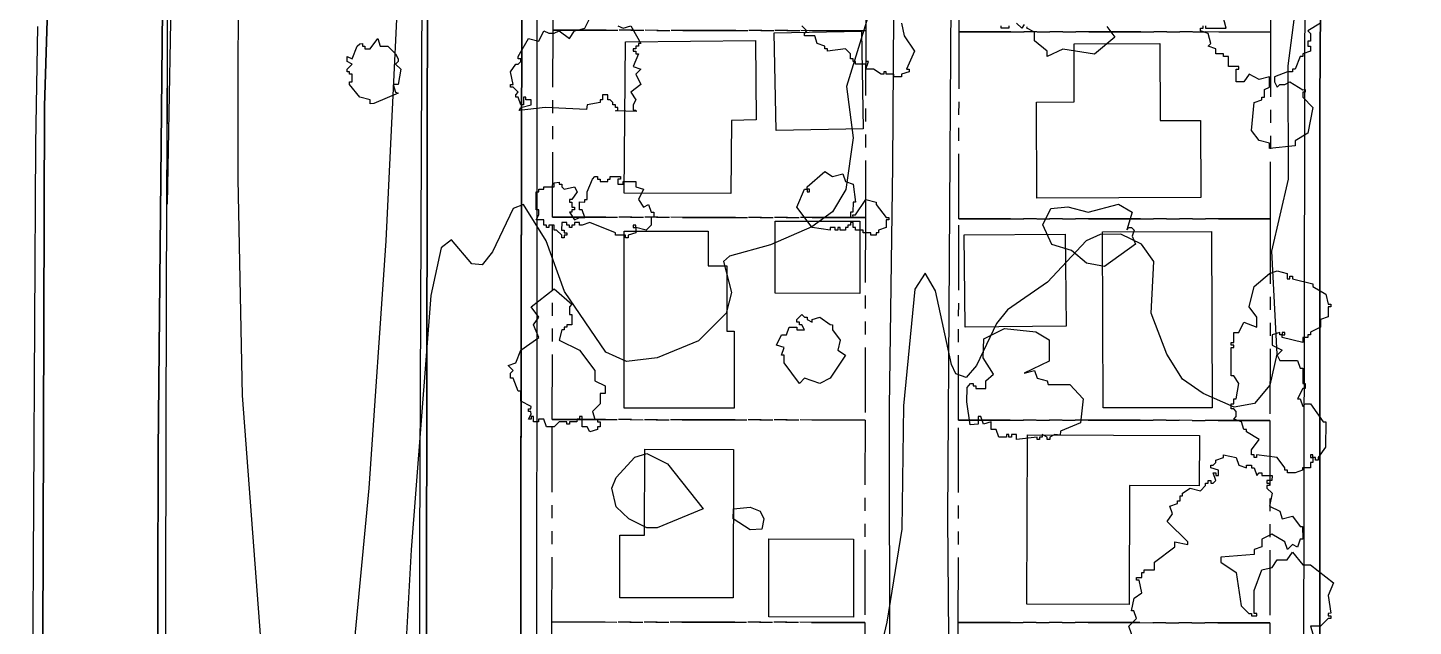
# Model space of a CAD drawing. Header units: metres. Extents: x -550 to 550, y -500 to 950.
# Drawn here: x 142.6 to 278.2, y 6 to 64.5 of the extents above; entities that cross this region are included whole.
import ezdxf

# ---------------------------------------------------------------- set-up
doc = ezdxf.new("R2010")
doc.units = ezdxf.units.M
doc.header["$LTSCALE"] = 2
doc.linetypes.add('PHANTOM', pattern=[6.35, 3.175, -0.635, 0.635, -0.635, 0.635, -0.635])
for name, color, linetype in [('SITE-BLDG-EXIST', 7, 'CONTINUOUS'), ('SITE-PROPERTY', 7, 'PHANTOM'), ('SITE-ROAD-CURB', 7, 'CONTINUOUS'), ('SITE-ROAD-GRAVEL', 32, 'CONTINUOUS'), ('SITE-ROAD-PAVED', 7, 'CONTINUOUS'), ('SITE-TREE-CANOPY', 94, 'CONTINUOUS'), ('TOPO-CONTOUR-MAJOR', 8, 'CONTINUOUS'), ('TOPO-CONTOUR-MINOR', 9, 'CONTINUOUS')]:
    doc.layers.add(name, color=color, linetype=linetype)

msp = doc.modelspace()

# ---------------------------------------------------------------- linework, layer by layer
at = {"layer": 'SITE-BLDG-EXIST'}
for points in [[(215.82, 54.46), (215.64, 64), (224.17, 64.16), (224.35, 54.62)], [(200.96, 48.32), (201.08, 63.14), (213.82, 63.25), (213.86, 55.5), (211.45, 55.44), (211.39, 48.3)], [(241.29, 57.23), (245, 57.25), (244.97, 62.94), (253.37, 62.98), (253.39, 55.44), (257.35, 55.44), (257.38, 47.91), (241.32, 47.85)], [(215.73, 45.59), (224.02, 45.57), (224, 38.51), (215.72, 38.53)], [(200.96, 27.28), (200.97, 44.61), (209.17, 44.6), (209.17, 41.2), (211.01, 41.2), (211.01, 34.82), (211.72, 34.82), (211.71, 27.28)], [(234.23, 44.25), (244.12, 44.33), (244.2, 35.31), (234.31, 35.23)], [(247.75, 44.55), (258.41, 44.59), (258.49, 27.34), (247.82, 27.33)], [(240.41, 24.68), (257.24, 24.63), (257.23, 19.69), (250.41, 19.71), (250.38, 8.09), (240.35, 8.12)], [(200.54, 8.73), (200.54, 14.87), (202.96, 14.86), (202.97, 23.27), (211.64, 23.26), (211.63, 8.72)], [(215.1, 6.88), (215.12, 14.52), (223.4, 14.49), (223.38, 6.86)]]:
    msp.add_lwpolyline(points, close=True, dxfattribs=at)
at = {"layer": 'SITE-PROPERTY'}
for points in [[(224.59, 64.22), (194, 64.27), (194.03, 82.55), (224.61, 82.49)], [(264.2, 64.09), (233.73, 64.11), (233.76, 82.4), (264.23, 82.36)], [(224.56, 45.93), (193.96, 45.98), (194, 64.27), (224.59, 64.22)], [(264.17, 45.8), (233.7, 45.83), (233.73, 64.11), (264.2, 64.09)], [(224.53, 26.13), (193.92, 26.18), (193.96, 45.98), (224.56, 45.93)], [(264.14, 26.09), (233.67, 26.13), (233.7, 45.83), (264.17, 45.8)], [(224.5, 6.33), (193.89, 6.38), (193.92, 26.18), (224.53, 26.13)], [(264.12, 6.29), (233.65, 6.33), (233.67, 26.13), (264.14, 26.09)], [(224.48, -11.96), (193.85, -11.91), (193.89, 6.38), (224.5, 6.33)], [(264.09, -12), (233.61, -11.96), (233.65, 6.33), (264.12, 6.29)]]:
    msp.add_lwpolyline(points, close=True, dxfattribs=at)
at = {"layer": 'SITE-ROAD-CURB'}
for points in [[(269.2, 80.07), (269.03, 57.28), (269, -83.74), (268.61, -87.8), (267.96, -89.41), (266.82, -91.15), (265.49, -92.51), (264.36, -93.25), (261.83, -94.11), (246.9, -94.37), (200.97, -94.29), (198.53, -94.25), (197.08, -94.06), (194.4, -92.8), (193.16, -91.8), (192.44, -91), (191.24, -88.67), (190.88, -87.26), (190.67, -83.64), (190.9, 54.11), (191.45, 200.08)], [(181.92, 193.55), (181.44, -92.86), (181.6, -95.79), (181.98, -97.25), (182.51, -98.58), (183.26, -99.64), (184.98, -101.45), (186.2, -102.32), (187.91, -102.98), (189.91, -103.47), (259.1, -103.58), (263.27, -103.9), (265.01, -104.29), (267.21, -105.11), (268.9, -106.02), (270.58, -106.7), (272.42, -107.11), (274.12, -107.23), (275.86, -106.93), (277.21, -106.49), (278.5, -105.77)], [(192.65, 88.71), (192.4, 63.44), (192.37, -21.34), (192.07, -85.43), (192.33, -87.73), (193.38, -89.75), (194.92, -91.37), (196.53, -92.26), (197.47, -92.58), (200.91, -92.71), (259.71, -92.77), (261.84, -92.6), (264.22, -91.66), (265.76, -90.2), (266.94, -88.53), (267.3, -87.33), (267.74, 161.93)], [(179.45, -215.85), (179.72, -105.43), (179.77, -92.89), (180.95, -92.82), (180.98, 13.67), (181.25, 83.65)], [(156.64, 68.69), (156.24, 47.25), (156.31, 78.62)], [(144.86, 76.85), (144.23, 56.82), (143.53, -174.85), (143.65, -230.46)], [(142.6, -236.16), (142.87, -160.59), (142.82, -114.47), (143.12, -36.24), (143.11, 0.69), (143.39, 53.12), (143.6, 64.63)]]:
    msp.add_lwpolyline(points, dxfattribs=at)
msp.add_lwpolyline([(156.16, 38.64), (155.7, -166.1), (155.66, -258.67), (155.5, -262.54), (155.37, -278.72), (155.56, -312.59), (154.88, -278.79), (155.17, -179.77), (155.06, -154.24), (155.33, -136.36), (155.17, -97.06), (155.39, -57.87), (155.29, -36.99), (155.42, -20.27), (155.29, -4.81), (155.36, 23.11), (155.78, 66.32), (156.31, 78.62)], close=True, dxfattribs=at)
at = {"layer": 'SITE-ROAD-GRAVEL'}
msp.add_lwpolyline([(232.93, 67.05), (232.6, 16.56), (232.73, 1.12), (232.66, -44.54), (232.86, -57.83), (232.64, -92.68), (226.5, -92.69), (227.19, -55.07), (226.99, -26.68), (226.92, 27.38), (227.26, 51.02), (227.43, 80.59)], dxfattribs=at)
at = {"layer": 'SITE-ROAD-PAVED'}
for points in [[(143.65, -230.46), (143.53, -174.85), (144.23, 56.82), (144.86, 76.85), (145.78, 95.03), (147.51, 115.85), (151.82, 156.97), (153.58, 177.6), (155.01, 200.29), (156.6, 231.26), (156.31, 78.62), (155.78, 66.32), (155.36, 23.11), (155.29, -4.81), (155.42, -20.27), (155.29, -36.99), (155.39, -57.87), (155.17, -97.06), (155.33, -136.36), (155.06, -154.24), (155.17, -179.77), (154.88, -278.79)], [(191.45, 200.08), (190.9, 54.11), (190.68, -84.53), (190.88, -87.26), (191.24, -88.67), (192.44, -91), (193.16, -91.8), (194.4, -92.8), (197.08, -94.06), (198.53, -94.25), (200.97, -94.29), (246.9, -94.37), (261.83, -94.11), (264.36, -93.25), (265.49, -92.51), (266.82, -91.15), (267.96, -89.41), (268.61, -87.8), (269, -83.74), (269.03, 57.28), (269.2, 80.07)], [(278.5, -105.77), (277.21, -106.49), (275.86, -106.93), (274.12, -107.23), (272.42, -107.11), (270.58, -106.7), (268.9, -106.02), (267.21, -105.11), (265.01, -104.29), (263.27, -103.9), (259.1, -103.58), (189.91, -103.47), (187.91, -102.98), (186.2, -102.32), (184.98, -101.45), (183.26, -99.64), (182.51, -98.58), (181.98, -97.25), (181.6, -95.79), (181.44, -92.86), (181.92, 193.55)]]:
    msp.add_lwpolyline(points, dxfattribs=at)
at = {"layer": 'SITE-TREE-CANOPY'}
for points in [[(257.85, 64.71), (257.85, 64.46), (259.85, 64.46), (259.35, 66.46)], [(200.35, 64.71), (200.85, 64.46), (201.6, 64.71), (202.6, 62.96), (202.35, 62.96), (202.35, 62.71), (202.1, 62.71), (202.1, 62.46), (201.85, 62.46), (201.85, 62.21), (202.1, 62.21), (202.1, 61.96), (202.35, 61.96), (201.85, 60.71), (202.6, 60.46), (202.1, 59.96), (202.59, 58.96), (201.6, 58.22), (202.09, 57.46), (201.85, 56.96), (201.85, 56.46), (202.1, 56.46), (202.13, 56.3), (200.1, 56.39), (200.34, 56.46), (200.34, 56.72), (200.1, 56.7), (200.1, 56.96), (199.85, 56.96), (199.85, 57.21), (199.59, 57.46), (199.35, 57.46), (199.35, 57.96), (198.85, 57.96), (198.85, 57.46), (198.6, 57.46), (198.6, 57.21), (197.35, 56.96), (197.26, 56.52), (193.22, 56.7), (190.7, 56.42), (190.85, 56.71), (191.85, 56.96), (191.85, 57.46), (191.35, 57.46), (191.35, 57.71), (191.1, 57.71), (191.1, 56.96), (190.85, 56.96), (190.6, 57.71), (190.35, 57.71), (190.35, 57.96), (190.6, 58.21), (190.09, 58.71), (189.85, 58.71), (189.85, 58.96), (190.09, 58.96), (189.85, 60.21), (190.35, 60.96), (190.6, 60.96), (190.85, 61.21), (190.85, 61.46), (190.6, 61.46), (190.6, 61.71), (191.6, 63.46), (192.6, 63.21), (193.1, 64.21), (193.6, 63.97), (194.1, 63.97), (194.6, 64.21), (195.6, 63.46), (196.1, 64.21), (197.1, 64.46), (197.6, 65.46)], [(228.09, 64.96), (228.35, 63.71), (229.35, 62.21), (228.59, 60.46), (228.85, 60.46), (228.85, 60.21), (228.1, 59.96), (228.09, 59.71), (227.35, 59.71), (227.35, 59.96), (226.6, 59.96), (226.6, 60.21), (226.35, 60.21), (226.35, 59.96), (226.1, 59.96), (225.35, 60.47), (224.6, 60.46), (224.85, 61.21), (224.6, 61.21), (224.6, 60.96), (223.59, 60.96), (223.6, 61.21), (223.35, 61.21), (223.35, 61.46), (223.1, 61.46), (223.1, 61.96), (222.6, 62.46), (220.85, 62.21), (220.85, 62.46), (220.6, 62.46), (220.6, 62.71), (219.85, 62.96), (219.6, 63.71), (218.6, 63.71), (218.6, 63.96), (218.84, 64.21), (218.35, 64.71)], [(238.6, 64.71), (238.6, 64.46), (237.85, 64.47), (237.85, 64.71)], [(240.09, 64.82), (239.85, 64.46), (239.34, 64.96)], [(248.19, 64.63), (248.97, 63.58), (246.97, 61.93), (243.89, 62.41), (242.35, 61.71), (242.35, 62.21), (241.1, 63.22), (241.1, 64.07), (240.35, 64.46), (240.39, 64.6)], [(269.1, 64.96), (267.85, 64.2), (268.1, 63.96), (268.1, 63.21), (267.85, 63.21), (267.85, 62.71), (268.1, 62.71), (268.1, 62.21), (267.35, 61.96), (267.35, 61.71), (267.1, 61.71), (266.6, 60.46), (266.35, 60.46), (266.35, 60.21), (265.85, 60.21), (264.6, 59.72), (264.6, 59.21), (264.85, 58.71), (265.1, 58.96), (265.59, 58.96), (266.1, 59.21), (267.35, 58.45), (267.6, 58.47), (267.59, 58.21), (267.35, 58.21), (267.35, 57.71), (268.34, 56.71), (267.85, 54.2), (266.6, 53.46), (266.6, 52.96), (264.1, 52.71), (264.1, 53.21), (263.09, 53.47), (262.34, 54.46), (262.6, 57.21), (263.35, 57.46), (263.35, 57.71), (263.6, 57.71), (263.6, 58.46), (264.1, 58.71), (264.1, 59.72), (263.1, 59.46), (262.1, 59.96), (261.6, 59.21), (260.85, 59.21), (260.85, 60.47), (261.09, 60.46), (261.1, 60.71), (260.1, 60.71), (260.1, 61.71), (259.6, 61.71), (259.6, 61.96), (258.85, 61.96), (258.85, 62.46), (258.1, 62.72), (258.35, 62.96), (258.1, 63.96), (257.35, 64.21), (257.35, 64.46), (257.6, 64.46), (257.6, 64.71)], [(250.85, 4.46), (250.34, 5.96), (251.1, 6.71), (250.84, 7.46), (250.6, 7.46), (250.85, 8.71), (251.6, 9.21), (251.35, 10.47), (251.09, 10.47), (251.09, 10.71), (251.6, 10.71), (251.6, 11.21), (251.85, 11.21), (251.85, 11.47), (252.84, 11.46), (252.85, 12.21), (254.85, 13.71), (254.85, 14.21), (256.1, 13.96), (256.1, 14.21), (254.1, 16.21), (254.6, 16.96), (254.35, 17.71), (255.1, 17.96), (255.1, 18.21), (255.35, 18.21), (255.35, 18.71), (255.6, 18.71), (255.6, 18.96), (256.34, 19.46), (257.35, 19.21), (257.85, 19.71), (257.85, 19.96), (258.1, 19.96), (258.09, 20.21), (258.35, 20.21), (258.35, 19.96), (258.6, 19.96), (258.85, 20.21), (258.6, 20.96), (258.85, 20.96), (258.85, 20.71), (259.1, 20.71), (259.1, 21.21), (258.35, 21.46), (258.35, 21.71), (258.59, 21.71), (258.85, 21.96), (258.85, 22.21), (259.6, 22.46), (259.6, 22.71), (260.85, 22.46), (261.09, 21.71), (261.85, 21.46), (261.85, 21.71), (262.34, 21.71), (262.34, 21.46), (262.6, 21.46), (262.85, 20.71), (263.1, 20.96), (263.35, 20.96), (263.35, 20.71), (264.35, 20.7), (264.34, 20.22), (263.85, 20.2), (263.85, 19.96), (264.1, 19.96), (264.1, 19.71), (263.85, 19.72), (263.84, 19.46), (264.35, 18.96), (264.1, 17.71), (265.1, 17.21), (265.35, 16.47), (266.35, 16.71), (267.1, 15.71), (267.34, 15.71), (267.35, 14.46), (267.1, 14.46), (266.85, 13.7), (266.35, 13.96), (265.85, 13.46), (265.6, 14.21), (264.34, 14.96), (263.35, 14.47), (263.35, 13.71), (262.59, 13.47), (262.6, 12.96), (259.35, 12.71), (259.35, 12.21), (260.85, 11.21), (261.34, 7.96), (262.09, 7.21), (262.35, 7.21), (262.35, 6.96), (262.85, 6.96), (262.85, 7.21), (262.6, 7.21), (262.6, 9.46), (263.35, 11.46), (264.35, 11.71), (264.85, 12.46), (265.84, 12.46), (266.35, 13.2), (267.35, 11.96), (268.1, 11.96), (270.35, 10.21), (269.85, 8.96), (270.1, 7.22), (269.85, 7.2), (269.85, 6.96), (270.1, 6.96), (270.1, 6.71), (269.85, 6.72), (269.09, 5.96), (268.1, 5.96), (268.35, 5.22)]]:
    msp.add_lwpolyline(points, dxfattribs=at)
for points in [[(176.1, 57.46), (175.1, 57.72), (174.1, 58.96), (174.1, 59.21), (174.35, 59.21), (174.34, 59.96), (174.1, 59.96), (174.1, 60.21), (173.85, 60.21), (173.85, 60.46), (174.35, 60.96), (173.85, 61.21), (173.85, 61.71), (174.35, 61.47), (174.85, 62.71), (175.1, 62.95), (175.35, 62.97), (175.35, 62.71), (175.6, 62.71), (175.6, 62.46), (176.1, 62.46), (176.85, 63.46), (177.1, 62.71), (177.85, 62.71), (178.6, 61.96), (178.85, 61.46), (178.85, 61.21), (178.59, 60.96), (179.1, 60.46), (178.84, 58.96), (178.35, 58.96), (178.6, 58.21), (178.85, 58.12), (176.48, 57.1), (176.1, 57.06)], [(218.85, 48.96), (220.6, 50.46), (221.35, 49.96), (222.35, 50.21), (222.6, 49.46), (223.35, 49.21), (223.6, 47.46), (223.35, 47.46), (223.34, 46.46), (223.1, 46.46), (223.1, 45.96), (223.35, 45.96), (223.34, 46.21), (223.6, 46.21), (224.6, 47.71), (225.6, 47.46), (225.6, 47.21), (226.6, 45.96), (226.85, 45.96), (226.85, 45.71), (226.6, 45.71), (226.59, 44.96), (225.85, 44.71), (225.85, 44.46), (225.6, 44.46), (225.6, 44.21), (225.1, 44.21), (225.1, 44.46), (224.35, 44.46), (224.35, 44.7), (223.6, 44.71), (223.6, 44.96), (223.35, 44.96), (223.35, 45.46), (223.1, 45.46), (223.1, 45.21), (222.84, 45.21), (222.85, 44.96), (222.6, 44.96), (222.6, 44.71), (222.1, 44.71), (222.1, 44.96), (221.85, 44.96), (221.85, 44.71), (221.6, 44.71), (221.6, 44.96), (221.1, 44.96), (221.1, 44.71), (219.35, 44.96), (217.85, 46.96), (218.6, 48.71), (218.85, 48.71)], [(202.1, 44.46), (201.35, 44.21), (201.35, 43.96), (201.1, 43.96), (201.09, 44.21), (200.1, 44.21), (200.1, 44.46), (197.6, 45.46), (196.85, 45.21), (196.6, 45.21), (196.59, 45.46), (196.1, 45.46), (196.1, 45.21), (195.85, 45.21), (195.85, 44.96), (195.6, 44.96), (195.6, 45.21), (195.35, 45.21), (195.34, 45.46), (194.85, 45.47), (194.84, 44.71), (195.1, 44.71), (195.1, 44.46), (195.35, 44.46), (195.35, 44.21), (195.1, 44.21), (195.1, 43.96), (194.85, 43.96), (194.85, 44.21), (194.35, 44.71), (194.1, 44.71), (194.1, 45.21), (193.6, 45.21), (193.6, 44.96), (193.35, 44.96), (193.35, 45.21), (193.1, 45.21), (193.1, 45.71), (192.35, 45.71), (192.6, 46.21), (192.6, 46.71), (192.35, 46.71), (192.35, 48.46), (192.6, 48.46), (192.6, 48.71), (193.09, 48.7), (193.09, 48.96), (194.1, 48.96), (194.1, 49.32), (194.6, 49.4), (194.6, 49.21), (194.85, 49.21), (194.85, 48.96), (195.1, 48.71), (196.1, 48.96), (196.35, 48.46), (195.85, 47.71), (195.6, 47.71), (195.6, 47.46), (195.85, 47.46), (195.84, 46.95), (196.1, 46.97), (196.1, 46.71), (195.84, 46.71), (195.84, 46.47), (195.6, 46.47), (196.1, 45.71), (196.6, 45.96), (197.1, 45.96), (196.85, 46.71), (196.6, 46.71), (196.6, 47.47), (197.1, 47.46), (197.1, 47.71), (197.35, 47.71), (197.35, 48.47), (197.85, 49.71), (198.1, 49.96), (198.35, 49.95), (198.35, 49.71), (198.6, 49.71), (198.6, 49.47), (199.35, 49.46), (199.35, 49.71), (199.6, 49.71), (199.6, 49.96), (200.6, 49.96), (200.6, 49.71), (200.35, 49.71), (200.35, 49.21), (200.85, 49.21), (200.85, 49.46), (202.1, 49.46), (202.1, 48.96), (202.85, 48.71), (202.35, 47.71), (202.85, 46.96), (203.35, 47.21), (203.6, 46.46), (203.85, 46.46), (203.85, 45.97), (203.6, 45.95), (203.6, 45.21), (203.1, 44.71), (202.1, 44.96)], [(218.85, 48.46), (219.1, 48.46), (219.1, 48.7), (218.85, 48.71)], [(250.34, 44.96), (250.6, 44.96), (250.85, 44.72), (250.65, 44.13), (251, 43.32), (247.95, 41.14), (246.2, 41.48), (244.72, 42.71), (242.79, 43.31), (241.92, 45.24), (242.7, 46.82), (244.36, 46.99), (246.37, 46.47), (249.34, 47.25), (250.65, 46.47), (250.13, 44.75)], [(202.1, 45.21), (201.85, 45.21), (201.85, 44.96), (202.1, 44.96)], [(265.1, 34.46), (265.1, 34.71), (264.35, 34.46), (264.35, 33.46), (265.35, 32.96), (264.84, 32.46), (265.1, 31.96), (266.85, 31.96), (267.1, 31.21), (267.35, 31.21), (267.35, 29.71), (267.6, 29.71), (267.6, 29.21), (267.35, 29.21), (266.85, 28.21), (267.1, 28.21), (267.35, 27.46), (267.6, 27.71), (268.1, 27.71), (269.34, 25.96), (269.6, 25.96), (269.59, 23.46), (268.85, 22.46), (268.85, 22.21), (268.6, 22.21), (268.6, 22.46), (268.35, 22.46), (268.35, 21.96), (268.1, 21.96), (268.1, 21.46), (267.34, 21.46), (267.34, 21.21), (266.6, 20.96), (265.85, 20.96), (265.85, 21.21), (265.6, 21.21), (265.6, 21.46), (264.85, 22.46), (262.84, 22.71), (262.84, 22.46), (262.6, 22.46), (262.6, 22.71), (262.35, 22.71), (262.35, 23.21), (263.1, 24.21), (261.85, 24.96), (261.85, 25.21), (261.6, 25.21), (261.35, 25.96), (260.6, 26.22), (260.85, 26.46), (260.85, 26.96), (260.6, 27.21), (260.35, 27.21), (260.35, 27.71), (260.6, 27.71), (260.6, 28.21), (260.85, 28.21), (261.1, 29.71), (260.6, 30.46), (260.35, 30.47), (260.35, 33.21), (260.6, 33.21), (260.6, 33.46), (260.34, 33.46), (260.34, 33.71), (260.6, 33.71), (260.6, 34.71), (261.1, 34.71), (261.6, 35.71), (262.85, 35.21), (262.85, 36.21), (262.1, 37.22), (262.6, 39.21), (264.1, 40.46), (264.85, 40.72), (265.84, 40.46), (265.84, 39.96), (266.1, 39.96), (266.1, 40.21), (266.35, 40.21), (266.35, 39.96), (268.35, 39.47), (268.35, 39.21), (269.6, 38.46), (269.85, 37.46), (270.1, 37.46), (270.1, 37.2), (269.85, 37.21), (269.85, 36.22), (269.1, 35.96), (269.1, 35.22), (268.1, 34.72), (268.1, 34.46), (267.85, 34.46), (267.85, 34.22), (267.35, 34.21), (267.35, 33.72), (265.35, 34.21), (265.35, 34.46)], [(195.6, 36.47), (195.85, 36.47), (195.85, 35.46), (195.35, 35.46), (195.35, 35.21), (195.1, 35.21), (195.1, 34.96), (194.85, 34.96), (194.6, 33.96), (196.6, 32.96), (198.1, 30.96), (198.1, 29.95), (199.1, 29.46), (199.1, 28.71), (198.6, 28.71), (198.6, 27.71), (197.85, 26.96), (198.1, 26.21), (198.35, 26.21), (198.35, 25.96), (198.6, 25.96), (198.6, 25.46), (198.35, 25.46), (198.35, 25.2), (197.6, 24.96), (197.35, 25.46), (196.85, 25.46), (196.85, 26.46), (196.6, 26.46), (196.6, 26.21), (196.35, 26.21), (196.34, 25.96), (195.6, 25.96), (195.6, 25.71), (195.35, 25.71), (195.35, 25.96), (194.6, 25.95), (194.1, 25.45), (193.35, 25.46), (193.1, 26.21), (192.59, 26.21), (192.59, 25.96), (192.35, 25.96), (192.1, 25.96), (192.1, 26.46), (191.85, 26.46), (191.85, 26.21), (191.6, 26.21), (191.85, 26.71), (191.84, 26.96), (191.6, 26.96), (191.6, 27.22), (191.84, 27.22), (191.85, 27.46), (190.85, 27.96), (190.85, 28.96), (190.6, 28.96), (190.1, 30.21), (189.85, 30.21), (189.85, 30.71), (190.1, 30.96), (189.6, 31.46), (190.35, 31.71), (190.85, 32.96), (192.6, 34.21), (192.1, 35.46), (192.6, 36.21), (191.85, 37.22), (194.1, 38.96), (195.85, 37.46), (195.6, 37.21)], [(218.6, 36.21), (218.85, 36.21), (218.85, 35.96), (219.35, 35.71), (219.35, 35.96), (220.09, 36.21), (221.1, 35.47), (221.35, 35.46), (221.35, 34.96), (222.1, 33.96), (221.85, 32.96), (222.6, 32.46), (221.1, 30.21), (220.1, 29.72), (218.6, 30.21), (218.1, 29.71), (216.6, 31.71), (216.6, 32.46), (216.35, 32.46), (216.6, 33.21), (215.85, 33.46), (216.35, 34.46), (216.85, 34.46), (217.09, 35.21), (217.85, 35.21), (217.85, 34.96), (218.6, 34.96), (218.34, 35.46), (218.1, 35.46), (218.1, 35.71), (217.85, 35.71), (217.85, 35.96), (218.35, 36.46)], [(242.45, 29.61), (244.55, 29.61), (245.86, 28.21), (245.6, 25.86), (243.65, 25.04), (243.62, 24.66), (243.1, 24.71), (242.6, 24.46), (242.6, 24.21), (242.35, 24.21), (242.35, 24.46), (241.85, 24.72), (241.85, 24.46), (241.6, 24.46), (241.6, 24.22), (241.35, 24.22), (241.35, 24.46), (239.35, 24.21), (239.35, 24.71), (238.85, 24.71), (238.85, 24.46), (238.6, 24.46), (238.6, 24.71), (238.35, 24.71), (238.35, 24.46), (237.6, 24.47), (237.35, 25.21), (236.85, 25.21), (236.85, 25.96), (236.1, 25.71), (235.85, 26.46), (235.59, 26.46), (235.6, 25.71), (234.8, 25.65), (234.49, 27.92), (234.53, 29.3), (234.85, 29.72), (235.1, 29.71), (235.1, 29.46), (235.35, 29.46), (235.35, 29.21), (236.35, 29.21), (236.35, 29.96), (237.09, 30.61), (236.08, 32.22), (236.16, 34.06), (238.17, 35.1), (241.23, 34.76), (242.54, 33.97), (242.54, 31.88), (240.09, 30.71), (241.1, 30.96), (241.35, 30.21), (242.35, 29.97)], [(265.6, 34.46), (265.6, 34.71), (265.35, 34.71), (265.35, 34.46)], [(268.35, 22.71), (268.1, 22.71), (268.1, 22.46), (268.35, 22.46)]]:
    msp.add_lwpolyline(points, close=True, dxfattribs=at)
at = {"layer": 'TOPO-CONTOUR-MAJOR'}
msp.add_lwpolyline([(225.18, 66.83), (222.7, 58.76), (223.37, 53.73), (222.64, 48.69), (221.33, 46.51), (219.31, 45.04), (215.28, 43.27), (211.25, 42.16), (210.68, 41.64), (211.45, 38.61), (210.93, 36.6), (208.23, 33.87), (204.2, 32.23), (201.18, 31.87), (199.16, 32.78), (195.13, 38.69), (193.33, 43.65), (191.1, 47.22), (190.09, 46.84), (188.08, 42.57), (187.07, 41.32), (186.06, 41.4), (184.05, 43.77), (183.04, 42.99), (182.03, 38.31), (180.11, 13.42), (176.77, -47.03)], dxfattribs=at)
for points in [[(202.01, 22.49), (203.19, 22.87), (205.21, 21.85), (208.68, 17.45), (204.2, 15.6), (203.19, 15.58), (201.43, 16.45), (200.17, 17.63), (199.74, 19.47), (200.17, 20.51)], [(211.64, 17.45), (213.27, 17.62), (214.28, 17.23), (214.63, 16.45), (214.44, 15.44), (213.27, 15.39), (211.61, 16.45)]]:
    msp.add_lwpolyline(points, close=True, dxfattribs=at)
at = {"layer": 'TOPO-CONTOUR-MINOR'}
for points in [[(179.43, 80.93), (177.65, 43.65), (175.99, 19.46), (173.97, -1.51), (172.96, -6.91), (169.94, -15.07), (168.93, -16.36), (167.93, -14.38), (166.42, -8.75), (163.62, 28.54), (163.18, 49.7), (163.24, 104.11)], [(266.79, 67.83), (265.88, 60.78), (265.91, 49.7), (264.3, 42.64), (264.82, 32.57), (264.13, 29.54), (262.64, 27.74), (260.63, 27.39), (257.6, 28.71), (255.59, 30.14), (254.05, 32.57), (252.53, 36.6), (252.79, 41.64), (251.56, 43.32), (249.54, 44.32), (247.53, 44.28), (246.15, 43.65), (242.39, 39.62), (238.46, 36.9), (237.4, 35.59), (235.44, 31.45), (234.43, 30.29), (233.42, 30.66), (233, 31.56), (231.41, 38.77), (230.4, 40.5), (229.39, 38.92), (228.28, 27.53), (228.13, 15.44), (226.66, 6.37), (224.99, -0.68)]]:
    msp.add_lwpolyline(points, dxfattribs=at)

doc.saveas('drawing.dxf')
